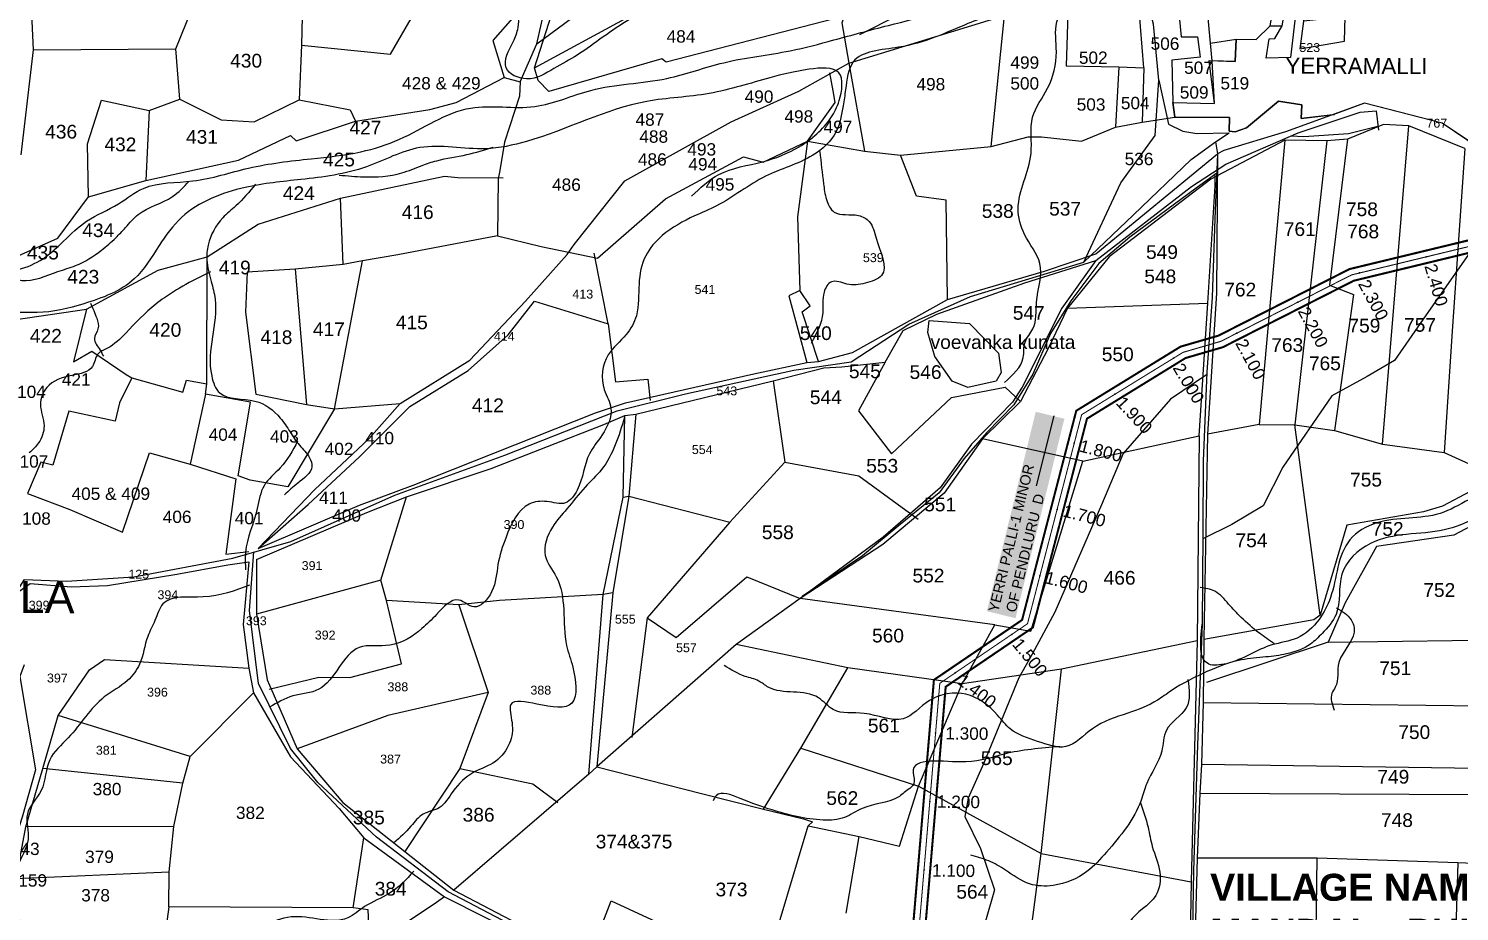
# Model space of a CAD drawing. Header units: inches. Extents: x 200003 to 248779, y 1594258 to 1607376.
# Drawn here: x 205191 to 207279, y 1598175 to 1599463 of the extents above; entities that cross this region are included whole.
import ezdxf
from ezdxf.enums import TextEntityAlignment as Align

# ---------------------------------------------------------------- set-up
doc = ezdxf.new("R2010")
doc.units = ezdxf.units.IN
doc.header["$LTSCALE"] = 15
doc.header["$MEASUREMENT"] = 0
doc.linetypes.add('HIDDEN2', pattern=[0.1875, 0.125, -0.0625])
for name, color, linetype in [('CANAL1', 7, 'Continuous'), ('CSMark', 72, 'Continuous'), ('PLOTS', 7, 'Continuous'), ('PLOTS NO', 7, 'Continuous'), ('RE REMARKS', 7, 'Continuous'), ('ROADS', 1, 'Continuous'), ('STREAMS', 4, 'Continuous'), ('STRUCTURE', 5, 'Continuous'), ('TEXT', 1, 'Continuous')]:
    doc.layers.add(name, color=color, linetype=linetype)
doc.styles.add('FONT1', font='Arial')
doc.styles.get("Standard").update_dxf_attribs({"font": 'arial.ttf'})
doc.dimstyles.get("Standard").update_dxf_attribs({"dimtxt": 0.18, "dimasz": 0.18, "dimexe": 0.18, "dimexo": 0.0625, "dimgap": 0.09, "dimtad": 0, "dimtih": 1, "dimtoh": 1, "dimdec": 4, "dimzin": 0, "dimdsep": 46, "dimtxsty": 'Standard', "dimcen": 0.09, "dimadec": 0, "dimazin": 0, "dimtfac": 1, "dimtdec": 4, "dimtofl": 0, "dimtmove": 0, "dimatfit": 3, "dimfxl": 1, "dimtolj": 1, "dimtzin": 0, "dimarcsym": 0})

# ---------------------------------------------------------------- blocks, each defined once
blk = doc.blocks.new('JJJJ')
at = {"layer": 'STRUCTURE', "color": 5, "insert": (206594.9, 1597373), "char_height": 15, "width": 296.661, "attachment_point": 1, "rotation": 85.965, "bg_fill": 1, "box_fill_scale": 1.1, "bg_fill_color": 7, "bg_fill_true_color": 16777215, "bg_fill_transparency": 0}
blk.add_mtext('{\\f@Arial Unicode MS|b0|i0|c0|p34;\\C1;YERRI PALLI-1 MINOR \\P OF PENDLURU  D\\Ftxt|c0; }', dxfattribs=at)
at = {"layer": 'RE REMARKS', "color": 1}
blk.add_leader([(206641.5, 1597668.9), (206633.2, 1597564.2)], dimstyle='Standard', override={"dimasz": 50}, dxfattribs=at)

msp = doc.modelspace()

# ---------------------------------------------------------------- hatches: boundary and pattern name
at = {"layer": 'PLOTS'}
h = msp.add_hatch(dxfattribs=at)
h.set_pattern_fill('ANSI31', color=40, scale=10.148613, angle=-0.1417)
h.set_pattern_definition([(44.85825, (191097.96, 1593121.116), (-22.72785, 22.84058), [])])
h.paths.add_polyline_path([(204894, 1598567.6), (204861.2, 1598574.8), (204819.6, 1598581), (204829.7, 1598539.4), (204845.6, 1598536.2), (204877.3, 1598529.4), (204893.9, 1598536.4), (204903.2, 1598536.2), (204909.3, 1598494.3), (204973.7, 1598493.4), (205088.9, 1598488.3), (205124.3, 1598506.3), (205135.7, 1598527.6), (205142.4, 1598532.7), (205091.6, 1598535.8), (205120.2, 1598593), (205114.4, 1598616.9), (205122.9, 1598616.9), (205124.4, 1598626.1), (205167.4, 1598627.4), (205162, 1598662.9), (205096.8, 1598667.8), (205106, 1598700.9), (205110.2, 1598718.4), (205162.1, 1598710), (205170.7, 1598774), (205115.8, 1598779), (205071.7, 1598784.5), (205052.8, 1598721.2), (204992, 1598720.2), (204991, 1598696.9), (204979.9, 1598697.6), (204909.4, 1598685.5), (204895.1, 1598652.1), (204899.1, 1598613.5)])
h.paths.add_polyline_path([(204885.8, 1598598.6), (205288.3, 1598597.6), (205288.4, 1598669.1), (204885.9, 1598670.1)], flags=9)
h.paths.add_polyline_path([(204989.2, 1598695.2), (205026.2, 1598695.1), (205026.2, 1598715), (204989.3, 1598715.1)], flags=24)
h.paths.add_polyline_path([(204997.1, 1598582.3), (205033.9, 1598582.2), (205033.9, 1598601.8), (204997.1, 1598601.9)], flags=24)
h.paths.add_polyline_path([(205119.9, 1598638.9), (205156.9, 1598638.8), (205156.9, 1598658.7), (205120, 1598658.8)], flags=24)
h.paths.add_polyline_path([(205095.8, 1598739.1), (205132.7, 1598739), (205132.7, 1598758.9), (205095.8, 1598759)], flags=24)
h.paths.add_polyline_path([(204872.1, 1598579.4), (204898.9, 1598579.3), (204898.9, 1598599.3), (204872.1, 1598599.3)], flags=25)
h.paths.add_polyline_path([(204845.4, 1598547.4), (204872.2, 1598547.3), (204872.3, 1598567.3), (204845.5, 1598567.3)], flags=24)
h.paths.add_polyline_path([(204868.6, 1598528.5), (204895.4, 1598528.5), (204895.5, 1598548.4), (204868.7, 1598548.5)], flags=25)

# ---------------------------------------------------------------- linework, layer by layer
at = {"layer": 'CANAL1', "color": 200, "linetype": 'ByBlock', "ltscale": 40, "const_width": 3}
for points in [[(206539.2, 1597183.7), (206554.1, 1597261.2), (206602.8, 1597848.5), (206471.8, 1598032.5), (206512.4, 1598513), (206641.1, 1598600.5), (206720.2, 1598905.8), (206872.3, 1598999.3), (206927.7, 1599015.4), (207118.9, 1599112.5), (207390, 1599178), (207400.8, 1599191.1), (207464, 1599190), (208046.8, 1599203), (208410.5, 1599214.9), (208662.5, 1599437.4)], [(206556.8, 1597180.3), (206571.9, 1597258.8), (206621.2, 1597853.5), (206490.2, 1598037.5), (206529.6, 1598503), (206656.9, 1598589.5), (206735.8, 1598894.2), (206879.7, 1598982.7), (206934.3, 1598998.6), (207125.1, 1599095.5), (207400, 1599162), (207409.2, 1599172.9), (207464, 1599172), (208047.2, 1599185), (208417.5, 1599197.1), (208674.4, 1599423.9)]]:
    msp.add_lwpolyline(points, dxfattribs=at)
at = {"layer": 'CANAL1', "color": 1, "linetype": 'HIDDEN2', "ltscale": 4, "const_width": 1.5}
msp.add_lwpolyline([(206548, 1597182), (206563, 1597260), (206612, 1597851), (206481, 1598035), (206521, 1598508), (206649, 1598595), (206728, 1598900), (206876, 1598991), (206931, 1599007), (207122, 1599104), (207395, 1599170), (207405, 1599182), (207464, 1599181), (208047, 1599194), (208414, 1599206), (208668.4, 1599430.7)], dxfattribs=at)
at = {"layer": 'CSMark', "color": 3, "linetype": 'Continuous'}
for p in [(207230.8, 1599130.3), (207133.6, 1599106.8), (207043.5, 1599064.1), (206954.3, 1599018.8), (206861.9, 1598982.3), (206776.7, 1598929.9), (206717.3, 1598858.5), (206692.2, 1598761.7), (206667.1, 1598664.9), (206626, 1598579.4), (206543.3, 1598523.2), (206514.8, 1598435.2), (206506.4, 1598335.6), (206498, 1598236)]:
    msp.add_point(p, dxfattribs=at)
at = {"layer": 'PLOTS'}
for points in [[(207010.3, 1599974.1), (207023.4, 1599931.1), (207015.8, 1599759.6), (207013.9, 1599704.6), (207023.4, 1599673.8), (207028.8, 1599618.3), (207035.8, 1599575.2), (207042.9, 1599525.7), (207054.3, 1599514.7), (207051.6, 1599474.1), (207046.7, 1599433.7), (207111.5, 1599445.3), (207112.5, 1599480.7), (207051.6, 1599474.1)], [(206212.8, 1599636.9), (206251.2, 1599563.6), (206425, 1599599.2), (206542.4, 1599723.1), (206592.8, 1599853.2), (206624.9, 1599849.3), (206670, 1599810.3), (206704.5, 1599788.6), (206694.8, 1599732.3), (206673.1, 1599695), (206632.2, 1599646.6), (206559.5, 1599584), (206382, 1599481.5), (206121.5, 1599414.3), (206115.2, 1599419.5), (205950.3, 1599371.5), (205935, 1599387.5), (205929.3, 1599406.4), (205958.7, 1599496.9), (205946.3, 1599501.5)], [(205932.7, 1599441.4), (206137.4, 1599592.5), (206212.8, 1599636.9), (206245.8, 1599724.4), (206280.5, 1599806.8), (206287.3, 1599830.5)], [(205412, 1599360.4), (205406.1, 1599433.7), (205429.7, 1599492.7), (205447.1, 1599587.5)], [(205191.5, 1599569.3), (205197.7, 1599432.3), (205179.8, 1599279)], [(206861.1, 1599355.6), (206921.8, 1599354), (206918.5, 1599416.6), (206916, 1599442.2), (206908.7, 1599521.6), (206899.2, 1599577.5)], [(205929.3, 1599406.4), (206062.3, 1599478.1), (206132.3, 1599524.2), (206132.9, 1599536.3), (206251.2, 1599563.6)], [(206863.3, 1599557.8), (206873.4, 1599451.5), (206897, 1599451.4), (206900.9, 1599421.8), (206859.8, 1599417.4), (206861.1, 1599355.6), (206864, 1599334.4)], [(206708.6, 1599500), (206705.2, 1599409.2), (206782.5, 1599407.5), (206818.6, 1599406), (206809.3, 1599527.3)], [(205589.6, 1599439.3), (205719.3, 1599426.2), (205771.1, 1599515.4), (205806.7, 1599521.4), (205859, 1599503.1), (205897.6, 1599478.7), (205868.7, 1599446.2), (205885, 1599391.9)], [(206953.7, 1599448.2), (206982.8, 1599447.6), (207003.4, 1599467.6), (207007.5, 1599492.3), (207019.6, 1599497.8), (207018.4, 1599514.7)], [(205158.4, 1599123.9), (205234, 1599157.7), (205278.7, 1599217.8), (205362.3, 1599241.7), (205497.3, 1599271.5), (205573.4, 1599307.3), (205581.8, 1599299.8), (205668.3, 1599328.5), (205776.9, 1599345.2), (205815, 1599355.8), (205885, 1599391.9), (205908.7, 1599385.6), (205932.7, 1599441.4), (205946.3, 1599501.5)], [(205429.7, 1599492.7), (205590.4, 1599481), (205589.6, 1599439.3), (205586.1, 1599359.5)], [(205526.3, 1598704.7), (205609.1, 1598791), (205687.8, 1598864.7), (205733.2, 1598916.6), (205835.1, 1598979.4), (205916.4, 1599065.5), (205977.2, 1599133.9), (205987.4, 1599148.2), (206061.2, 1599241.4), (206216.3, 1599327.6), (206315.5, 1599371.9), (206388.2, 1599413.1), (206615.2, 1599482.4)], [(206382, 1599481.5), (206378, 1599472), (206388.2, 1599413.1), (206411.2, 1599284.5), (206463.8, 1599278.6), (206595.9, 1599291.3), (206650, 1599305.6), (206669.6, 1599305.6), (206727.6, 1599299.4), (206777.2, 1599319.5), (206816.3, 1599327), (206864, 1599334.4), (206943.8, 1599333.6), (206943.4, 1599313.7), (206951.9, 1599313), (206968.5, 1599318.4), (207015.4, 1599357.3), (207049.5, 1599352.3), (207048.5, 1599332.4), (207097, 1599338)], [(206595.9, 1599291.3), (206615.2, 1599482.4)], [(207003.4, 1599467.6), (207020.5, 1599467.7), (207025.1, 1599492.2), (207041.1, 1599491.7), (207032.9, 1599421.5), (206997.3, 1599420.1), (207001.9, 1599448.7), (207009.9, 1599449.2), (207020.5, 1599467.7)], [(206916, 1599442.2), (206953.7, 1599448.2), (206952.1, 1599415.6), (206918.5, 1599416.6)], [(205197.7, 1599432.3), (205406.1, 1599433.7)], [(205908.7, 1599385.6), (205907.6, 1599364.8), (205885.7, 1599297.9), (205878.9, 1599256.5), (205876.4, 1599244.4), (205875.7, 1599160.9), (205939.3, 1599145.4), (206021.2, 1599128.3), (206120.7, 1599214.8), (206234.6, 1599276.1), (206263, 1599268.4), (206327.9, 1599299.2), (206368.5, 1599355.4), (206365.2, 1599372.8), (206360.4, 1599398.8)], [(206782.5, 1599407.5), (206777.2, 1599319.5)], [(206818.6, 1599406), (206816.3, 1599327)], [(205278.7, 1599217.8), (205277.1, 1599295.1), (205297.6, 1599358.8), (205367.1, 1599344), (205412, 1599360.4), (205472, 1599330.5), (205520.3, 1599327.5), (205586.1, 1599359.5), (205660.3, 1599344.7), (205668.3, 1599328.5)], [(205367.1, 1599344), (205362.3, 1599241.7)], [(205523.5, 1598688.5), (205684.7, 1598757.2), (205742.6, 1598780.4), (205866.2, 1598821.7), (206030.7, 1598885.9), (206061.5, 1598898.9), (206077.3, 1598901), (206278, 1598949.5), (206351.9, 1598968.2), (206378.1, 1598970.1), (206441.5, 1598976.7), (206467.6, 1599022.8), (206516.5, 1599046.6), (206645.3, 1599092.5), (206748.5, 1599124.9), (206888.3, 1599233), (206938.5, 1599265.6), (207044.2, 1599311.2), (207134.5, 1599341.6), (207158.1, 1599343.6), (207161.1, 1599315.3)], [(207333.6, 1599272.4), (207254, 1599325.2), (207176.9, 1599345.6), (207141.1, 1599354.7), (207025.5, 1599312.6), (206935.4, 1599285.7), (206926.3, 1599280.8), (206925, 1599077.2), (206911.5, 1598871.4), (206906.5, 1598571.8), (206905.2, 1598480.1), (206902.9, 1598389.7), (206900.7, 1598347.7), (206896.8, 1598252.8), (206891, 1598038.3), (206882.5, 1597858.2), (206876.5, 1597750), (206894.6, 1597741.6), (207247, 1597798.4), (207256.2, 1597807.2), (207294, 1597899.7)], [(207287.5, 1599288.4), (207205.7, 1599321.5), (207168.5, 1599323.7), (207116, 1599302.1), (207085.7, 1599299.6), (207024.6, 1599300.8), (206916.8, 1599243.5), (206768.4, 1599130.5), (206707.5, 1599055.7), (206679.4, 1598996.8), (206638.8, 1598919.3), (206583.3, 1598864.9), (206527.3, 1598785.5), (206438.1, 1598710.8), (206317.4, 1598631.6), (206223.8, 1598564.8), (206020.3, 1598386.1), (206008.6, 1598375.3), (205811.5, 1598206), (205915.8, 1598151.5)], [(207160.5, 1599320.4), (207117.5, 1599310), (207052.5, 1599305.7), (207033.6, 1599306.4)], [(207167.1, 1598856.8), (207205.7, 1599321.5)], [(206327.9, 1599299.2), (206313.1, 1599188.8), (206316.8, 1599081.5), (206300.8, 1599073.6), (206326.9, 1598976.2)], [(206327.9, 1599299.2), (206411.2, 1599284.5)], [(207024.6, 1599300.8), (206987.1, 1598885.7), (206911.5, 1598871.4)], [(207085.7, 1599299.6), (207039.2, 1598885.4)], [(207116, 1599302.1), (207089.8, 1599088.8), (207124.8, 1599075.5), (207097, 1598877.2)], [(205526.3, 1598704.7), (205674.2, 1598768), (205752.5, 1598797.2), (206018.4, 1598902.7), (206062.5, 1598917.2), (206249.7, 1598959.8), (206326.9, 1598976.2), (206343.9, 1598977.6), (206393.6, 1598990.6), (206532.2, 1599068.2), (206673.6, 1599109.6), (206748.9, 1599134.8), (206926.3, 1599280.8)], [(206532.2, 1599068.2), (206530.1, 1599212.9), (206487, 1599219), (206463.8, 1599278.6)], [(207287.5, 1599288.4), (207268.6, 1599022.1), (207257.1, 1598845.1)], [(205275.7, 1599053.8), (205380.1, 1599111.1), (205451.9, 1599130.4), (205526.2, 1599178), (205646.5, 1599215.9), (205797.9, 1599248.2), (205817.4, 1599246.2), (205883.8, 1599245.6)], [(206172.1, 1597997.7), (206214.8, 1598029.3), (206220.2, 1598098.8), (206268.1, 1598096.8), (206328.9, 1598300.1), (206403.2, 1598284.4), (206462, 1598270.2), (206489.8, 1598358.1), (206553.6, 1598507.2), (206601.2, 1598593.6), (206653.7, 1598584.1), (206729.7, 1598832.1), (206899.5, 1598869.1), (206912, 1599063), (206923.1, 1599233.8), (206922.7, 1599248.9)], [(205875.7, 1599160.9), (205729.8, 1599133.3), (205678.5, 1599124.6), (205650.2, 1599119.3), (205646.5, 1599215.9)], [(206987.1, 1598885.7), (207039.2, 1598885.4), (207097, 1598877.2), (207167.1, 1598856.8), (207257.1, 1598845.1), (207335.3, 1598809.4), (207347.3, 1598816.5), (207428.8, 1598904.6), (207515.7, 1599000.1), (207611.6, 1599003.8), (207449.3, 1599166.5), (207397.5, 1599219.5)], [(205449.1, 1598929.8), (205451.2, 1598945.2), (205451.9, 1599130.4)], [(206037.2, 1599032.6), (206016.5, 1599135.7)], [(205650.2, 1599119.3), (205580.4, 1599112.2), (205510.1, 1599108), (205507.5, 1599049.7), (205522.8, 1598930.2), (205596.5, 1598914.9), (205637.6, 1598908.8), (205733.2, 1598916.6)], [(205580.4, 1599112.2), (205596.5, 1598914.9)], [(205637.6, 1598908.8), (205678.5, 1599124.6)], [(206748.5, 1599124.9), (206699, 1599055.4), (206641.1, 1598940), (206626.9, 1598918.3), (206567.2, 1598857.1), (206521.4, 1598793.2), (206438.2, 1598721.4), (206317.4, 1598631.6)], [(205526.3, 1598704.7), (205599, 1598769.2), (205673.9, 1598838.4), (205747.4, 1598911.9), (205832.5, 1598964.3), (205891.1, 1599016.7), (205929.3, 1599065.6), (206037.2, 1599032.6), (206047.6, 1598948.1), (206094.9, 1598951.7), (206098.2, 1598920.6)], [(206343.9, 1598977.6), (206320.2, 1599050.3), (206331.7, 1599058.7), (206316.8, 1599081.5)], [(205153.2, 1599035.9), (205275.7, 1599053.8), (205256.5, 1598977.1), (205283.6, 1598992.8), (205333.5, 1598958.6), (205341.6, 1598953.8), (205323.7, 1598917.2), (205317.6, 1598890.6), (205249.7, 1598905.4), (205226.5, 1598826.2), (205209.1, 1598830.8), (205189.5, 1598785), (205251.4, 1598761.7), (205328.2, 1598728.6), (205367.6, 1598844.4), (205426.8, 1598828), (205493.8, 1598806.5), (205479, 1598696.7), (205512.7, 1598700.6)], [(206707.5, 1599055.7), (206912, 1599063)], [(206441.5, 1598976.7), (206402.4, 1598905.6), (206450.3, 1598843), (206537.9, 1598925.3), (206616.5, 1598940.3), (206638.8, 1598919.3)], [(205341.6, 1598953.8), (205416.2, 1598933), (205421.6, 1598950.6), (205451.2, 1598945.2)], [(206278, 1598949.5), (206295, 1598830.7), (206402.7, 1598810.9), (206489.2, 1598747.6)], [(205637.6, 1598908.8), (205569.6, 1598794.7), (205514.3, 1598804.6), (205497.2, 1598810.8), (205515.1, 1598918.5), (205449.1, 1598929.8), (205426.8, 1598828)], [(206008.6, 1598375.3), (206029.6, 1598637.7), (206058.8, 1598779.9), (206061.5, 1598898.9)], [(206077.3, 1598901), (206067, 1598781.1), (206044, 1598640), (206020.3, 1598386.1)], [(207076.3, 1598607.7), (207039.2, 1598885.4)], [(206729.7, 1598832.1), (206583.3, 1598864.9)], [(206899.5, 1598869.1), (206896.6, 1598569.9), (206888, 1598218.6), (206884.4, 1598032.1), (206876, 1597839.6), (206870.6, 1597749.4), (206859.4, 1597739.1), (206746.8, 1597743.2), (206715.6, 1597747.9), (206621.8, 1597755.4)], [(206295, 1598830.7), (206214.6, 1598743.2), (206094, 1598603.7), (206071.5, 1598428.8)], [(207335.3, 1598809.4), (207254.5, 1598766.4), (207227, 1598758.5), (207115, 1598738.9), (207076.3, 1598607.7), (207067.1, 1598600.9)], [(206044, 1598640), (206029.6, 1598637.7), (205878.3, 1598628.7), (205819, 1598622.7), (205713.3, 1598628.9), (205705, 1598658.4), (205742.6, 1598780.4)], [(206058.8, 1598779.9), (206067, 1598781.1)], [(206067, 1598781.1), (206214.6, 1598743.2)], [(207337.2, 1598759.1), (207271.3, 1598724.3), (207158.2, 1598707.5), (207112.7, 1598625.7), (207087.9, 1598568.1), (206910.2, 1598509.4)], [(205523.5, 1598688.5), (205523.8, 1598608.8), (205539.3, 1598513.2), (205552.7, 1598481.8), (205583.2, 1598412.4), (205649.8, 1598334.3), (205740.1, 1598262.4), (205811.5, 1598206)], [(205173.6, 1598639.4), (205193.4, 1598653.9), (205253.2, 1598648.7), (205306.5, 1598650.9), (205407.3, 1598667.5), (205482.1, 1598681.1), (205512.6, 1598685.3)], [(205512.6, 1598685.3), (205504.2, 1598594.1), (205512.7, 1598530), (205519.2, 1598494), (205573.5, 1598401), (205644.2, 1598325.5), (205680.2, 1598282.7), (205798.2, 1598196.7), (205919.7, 1598135.1)], [(205705, 1598658.4), (205523.8, 1598608.8)], [(206094, 1598603.7), (206136, 1598574.8), (206239.4, 1598663.2), (206317.4, 1598631.6)], [(205542.1, 1598499.4), (205614.9, 1598517), (205659.9, 1598516.4), (205735.3, 1598536.6), (205713.3, 1598628.9)], [(206601.2, 1598593.6), (206317.4, 1598631.6)], [(206317.4, 1598631.6), (206317.4, 1598631.6)], [(205819, 1598622.7), (205861.7, 1598494.7), (205820.3, 1598383.8), (205740.1, 1598262.4)], [(207067.1, 1598600.9), (206906.5, 1598571.8)], [(206553.6, 1598507.2), (206386.9, 1598530.8), (206223.8, 1598564.8)], [(206896.6, 1598569.9), (206698.4, 1598528.6), (206553.6, 1598507.2)], [(207087.9, 1598568.1), (207377.5, 1598571.8)], [(205798.2, 1598196.7), (205786.3, 1598188.2), (205693.4, 1598126), (205688.7, 1598135.5), (205686.6, 1598177.7), (205664.6, 1598180.3), (205396, 1598181.7), (205391.9, 1598153.1), (205389.2, 1598092), (205191.5, 1598092.1), (205179.3, 1598148.8), (205173.2, 1598223.4), (205187, 1598298.4), (205211.9, 1598383.6), (205234.2, 1598461.1), (205279.8, 1598527.6), (205302, 1598542.7), (205512.7, 1598530)], [(206263.7, 1598324.4), (206318.4, 1598413.2), (206386.9, 1598530.8)], [(206618.8, 1597726.6), (206621.8, 1597755.4), (206622, 1597862.3), (206633.8, 1597990.1), (206640.4, 1598039.3), (206669, 1598259.8), (206698.4, 1598528.6)], [(205539.3, 1598513.2), (205539.3, 1598513.2)], [(205396, 1598181.7), (205396.1, 1598233.1), (205402.9, 1598299.3), (205416, 1598362.4), (205426.7, 1598401.4), (205519.2, 1598494)], [(205861.7, 1598494.7), (205715.2, 1598461.2), (205583.2, 1598412.4)], [(206905.2, 1598480.1), (207392.9, 1598474.4)], [(205426.7, 1598401.4), (205234.2, 1598461.1)], [(206318.4, 1598413.2), (206489.8, 1598358.1), (206669, 1598259.8), (206888, 1598218.6)], [(205416, 1598362.4), (205211.9, 1598383.6)], [(205820.3, 1598383.8), (205927.2, 1598361.5), (205963.5, 1598334.1)], [(206020.3, 1598386.1), (206173.4, 1598347.3), (206263.7, 1598324.4), (206322.3, 1598310.4), (206335.3, 1598305.9), (206328.9, 1598300.1)], [(207406.5, 1598382.4), (206902.9, 1598389.7)], [(206900.7, 1598347.7), (207409.8, 1598345.1)], [(205402.9, 1598299.3), (205187, 1598298.4)], [(205664.6, 1598180.3), (205680.2, 1598282.7)], [(206384.3, 1598172.6), (206403.2, 1598284.4)], [(207430.2, 1598239.8), (207277.3, 1598246), (207071.9, 1598252.9), (206896.8, 1598252.8)], [(207068.7, 1598038.2), (207071.9, 1598252.9)], [(205173.2, 1598223.4), (205396.1, 1598233.1)], [(207277.3, 1598246), (207270.8, 1598039.5)], [(206029.4, 1598159.2), (206041.5, 1598190.7), (206126.5, 1598151.3)]]:
    msp.add_lwpolyline(points, dxfattribs=at)
at = {"layer": 'PLOTS NO'}
for points in [[(207473.1, 1599561.5), (207454.9, 1599369.7), (207344.3, 1599264.8), (207254, 1599325.2), (207141.1, 1599354.7), (207094.6, 1599337.8), (207048.5, 1599332.4), (207049.5, 1599352.3), (207015.4, 1599357.3), (206968.5, 1599318.4), (206951.9, 1599313), (206943.4, 1599313.7), (206943.8, 1599333.6), (206943.8, 1599333.6), (206864, 1599334.4), (206861.1, 1599355.6), (206921.8, 1599354), (206914.2, 1599417), (206952.1, 1599415.6), (206953.7, 1599448.2), (206982.8, 1599447.6)], [(206982.8, 1599447.6), (207003.4, 1599467.6)]]:
    msp.add_lwpolyline(points, dxfattribs=at)
at = {"layer": 'ROADS'}
for points in [[(206814.7, 1599975.1), (206877.5, 1599814.8), (206892.1, 1599793.9), (206903.8, 1599779.5), (206886.5, 1599752.9), (206820.5, 1599680.1), (206743.9, 1599622.8), (206668, 1599578.9), (206543.7, 1599514.1), (206460.9, 1599483.2), (206404, 1599454.3)], [(206731, 1599122.7), (206785.4, 1599238.5), (206835.1, 1599307.6), (206840.6, 1599388.2), (206833.1, 1599469.8), (206813.7, 1599540.7)], [(206840.6, 1599388.2), (206855, 1599324.2), (206875.6, 1599313.7), (206896.3, 1599310.5), (206943.5, 1599311.5)], [(205170.7, 1598636.8), (205184.9, 1598659.6), (205246.6, 1598657.3), (205344.5, 1598663.4), (205489.4, 1598690.6), (205574, 1598715.1), (205725.5, 1598782.6), (205886.3, 1598840.9), (206049.9, 1598905.7), (206150, 1598930.7), (206308.2, 1598965.2), (206391.8, 1598977.2), (206475.7, 1599032.2), (206565.7, 1599072.5), (206731, 1599122.7), (206803.7, 1599191.6), (206887.9, 1599272.2), (206923.2, 1599298.3), (206943.5, 1599311.5)], [(206923.2, 1599298.3), (206926.3, 1599280.8), (206922.2, 1599185.9), (206918.7, 1599071.3), (206910.6, 1598962.2), (206905.5, 1598832.1), (206905, 1598727.1), (206904, 1598594.2), (206897.3, 1598418.5), (206891.2, 1598234.2), (206887.9, 1598035)], [(206925.3, 1599252.4), (206895, 1599230.8), (206798.4, 1599159.1), (206753.3, 1599120.6), (206712.2, 1599066), (206682.6, 1599018.4), (206656.7, 1598959.1), (206629, 1598914.6), (206589.1, 1598873.8), (206556.6, 1598836.3), (206520.2, 1598786.2), (206463, 1598739.9), (206408.3, 1598693.9), (206320, 1598634.6)], [(207353.3, 1599258.4), (207360.6, 1599230.6), (207308.6, 1599156.5), (207230.7, 1599045.6), (207184.6, 1598979.1), (207144.6, 1598955.6), (207093.2, 1598927.6), (207021.9, 1598823.6), (206993.1, 1598767), (206947.2, 1598740), (206905, 1598719.1)], [(206288.3, 1597913.6), (206174.2, 1597974.6), (206137.1, 1598004.1), (206091.4, 1598051.2), (206028.4, 1598151.7), (206008.4, 1598157.5), (205945.6, 1598148.6), (205921.3, 1598142), (205803.6, 1598204), (205698.8, 1598283.5), (205613.4, 1598363.3), (205573.6, 1598413), (205526.5, 1598507.9), (205513.4, 1598614.2), (205519.8, 1598699.9)], [(205184.7, 1598534.9), (205178.2, 1598517.8), (205201.1, 1598381.9), (205181.6, 1598312.6), (205169.6, 1598274.7), (205172.2, 1598186.6), (205184.9, 1598098.6), (205201.2, 1597965.5), (205205, 1597867.3), (205206.5, 1597791.4), (205204.4, 1597707.1), (205206.4, 1597627.6), (205215.8, 1597485.4), (205225.7, 1597372.8), (205236, 1597266.6), (205245.8, 1597105.3), (205251.1, 1596929.6), (205252.6, 1596828.8), (205232.4, 1596712.8), (205220.5, 1596607.6), (205210.9, 1596541.3), (205196, 1596467.4), (205194.9, 1596330.4), (205201.3, 1596221.2)]]:
    msp.add_lwpolyline(points, dxfattribs=at)
at = {"layer": 'ROADS', "color": 44}
msp.add_lwpolyline([(206910.2, 1598958.3), (206857.6, 1598922.8), (206788.4, 1598843.6), (206756.9, 1598768.7), (206689, 1598612.1), (206655.6, 1598550.7), (206636.2, 1598516), (206584.6, 1598390.5), (206562.2, 1598340.4), (206557.6, 1598313.6), (206580.4, 1598267.2), (206600.6, 1598206.7), (206576.6, 1598121.9), (206533.6, 1598038), (206467.1, 1598026.2), (206414.8, 1598007.5), (206384.3, 1597991.2), (206369, 1597935.4), (206348.7, 1597889.5), (206343, 1597877.1)], dxfattribs=at)
at = {"layer": 'STREAMS'}
msp.add_lwpolyline([(206539.1, 1598948.8), (206513.9, 1598985.1), (206503.7, 1599020), (206505.5, 1599037.5), (206564.3, 1599033.2), (206606.8, 1598989.8), (206610.6, 1598961.6), (206603.2, 1598949), (206562, 1598939.9), (206539.1, 1598948.8)], dxfattribs=at)
for points in [[(203972.7, 1598365.9), (204022.7, 1598368.2), (204062.4, 1598389.4), (204121, 1598402.1), (204164.3, 1598419), (204245.5, 1598437.7), (204326.7, 1598461.3), (204363.4, 1598511.8), (204433.9, 1598606.4), (204471.9, 1598690.4), (204509.3, 1598773.2), (204534.5, 1598834.9), (204568.8, 1598890.3), (204602.5, 1598931.7), (204669.7, 1598986.4), (204726.7, 1599017), (204798.2, 1599071.7), (204872, 1599095.9), (204955, 1599104.2), (205055.7, 1599115), (205131.3, 1599106.8), (205208, 1599125.2), (205275.8, 1599182.3), (205322.3, 1599207.8), (205358.9, 1599230.3), (205430.9, 1599241.1), (205512.1, 1599259.8), (205603.6, 1599273.5), (205676.2, 1599283.7), (205732.4, 1599301.9), (205836.5, 1599347.5), (205929.8, 1599349.8), (206011.6, 1599373.3), (206122.6, 1599390.7), (206205.7, 1599413.7), (206302.7, 1599431.1), (206366.2, 1599446.8), (206445.9, 1599468.1), (206583.9, 1599511.1), (206662.1, 1599556), (206729.3, 1599596.6), (206876, 1599689.8), (206972.6, 1599769.4), (207014.2, 1599846.1), (207071.3, 1599926.7), (207095.8, 1599952.8), (207151.3, 1599980.7), (207234.4, 1600006.7), (207325.3, 1600018.7), (207399.1, 1600019.1), (207452.8, 1600019.6), (207498.6, 1600045.1), (207624, 1600076.7), (207713.8, 1600120.4), (207782.8, 1600164.1), (207825.6, 1600189), (207911.1, 1600227.2), (207942.2, 1600245.4), (208007, 1600269), (208022.9, 1600283.6)], [(208182.9, 1600292.6), (208157.2, 1600260.1), (208117.2, 1600219.1), (208014.2, 1600123.5), (207904.3, 1600040.6), (207853.5, 1600024.8), (207774.4, 1600006.6), (207720.4, 1599981), (207642.6, 1599966.5), (207551.3, 1599943.5), (207477.7, 1599922.9), (207398.1, 1599939), (207304, 1599939.7), (207226.8, 1599934.4), (207160.6, 1599923.5), (207115.8, 1599915), (207086.9, 1599858.2), (207059.8, 1599806.8), (206970.7, 1599715.4), (206935.7, 1599669.6), (206881.6, 1599616.4), (206858.3, 1599581), (206815.3, 1599559.7), (206756.5, 1599534.1), (206690.9, 1599511), (206633.3, 1599495.9), (206562, 1599470.7), (206460.8, 1599436.1), (206394.6, 1599414.8), (206383.5, 1599374.5), (206379.8, 1599350.6), (206369.9, 1599313.3), (206335.5, 1599278.5), (206266.8, 1599248), (206195, 1599204.6), (206163.1, 1599190), (206115.8, 1599161.3), (206091.9, 1599132), (206082, 1599091), (206078.2, 1599044.5), (206063.4, 1599017), (206037, 1598987.4), (206031.3, 1598936.6), (206041.1, 1598909.6), (206028.1, 1598870.5), (206009.7, 1598843), (205991.8, 1598789.8), (205974.6, 1598771.4), (205947.6, 1598773.3), (205921.9, 1598769.7), (205887.9, 1598721.1), (205876.2, 1598681.4), (205866.9, 1598641.6), (205841.1, 1598619.6), (205819.1, 1598629.5), (205786.6, 1598608.7), (205765.1, 1598588), (205718.5, 1598563.6), (205673.6, 1598560.3), (205614.7, 1598499.3), (205576.7, 1598489.6), (205542.9, 1598473.1)], [(206702.3, 1599855.5), (206694.4, 1599819.4), (206669.7, 1599778.5), (206632.9, 1599711.8), (206580.4, 1599683.3), (206507.6, 1599659.1), (206455.7, 1599616.9), (206420.5, 1599594.4), (206380.5, 1599579.6), (206277.3, 1599568.5), (206190.2, 1599539), (206147.3, 1599533.7), (206116.8, 1599505.2), (206068.3, 1599476.5), (205991.9, 1599424.9), (205957.9, 1599405.3), (205917.9, 1599389.9), (205888.1, 1599406.1), (205898.4, 1599444.2), (205905.6, 1599465), (205905, 1599481.7), (205878.8, 1599499), (205837.2, 1599518.8), (205830.5, 1599560.7), (205825.8, 1599585.7), (205814, 1599614.3), (205796.8, 1599652.5)], [(206615.2, 1598947), (206642.8, 1598983.5), (206645.4, 1599005.8), (206656.9, 1599025.3), (206662.3, 1599064.3), (206667.1, 1599120.7), (206644.6, 1599163.2), (206635.4, 1599200.4), (206654.2, 1599281), (206656.4, 1599334), (206678.4, 1599376.5), (206691.1, 1599429.5), (206691.9, 1599473.3), (206701.3, 1599497.2), (206705.9, 1599512.5)], [(206158.6, 1599218.8), (206198.7, 1599250.6), (206262.5, 1599269.2), (206315.7, 1599290.9), (206362.1, 1599333.3), (206374.1, 1599358.3), (206373.6, 1599398.9), (206330.4, 1599404), (206272.8, 1599391.7), (206184.6, 1599368.8), (206093.2, 1599357.1), (205917.6, 1599298.7), (205858.2, 1599288.2), (205761.9, 1599289.7), (205684.3, 1599261.8), (205588.5, 1599243.2), (205507.2, 1599231.6), (205414.5, 1599188), (205381.6, 1599146.7), (205345.2, 1599098.1), (205271.9, 1599062), (205203.7, 1599049), (205168.6, 1599048.5), (205114.2, 1599040.5), (205050.2, 1599060), (205001.4, 1599058.8), (204927.5, 1599025.9), (204860.5, 1598984.8), (204817.2, 1598939.3), (204802.2, 1598911.2), (204752.6, 1598856.9), (204638.4, 1598777.5), (204595.8, 1598725.1), (204548.1, 1598695.2), (204505.5, 1598643.4), (204491.6, 1598609.1), (204467.8, 1598574.7), (204455.2, 1598549.2), (204422, 1598506.1), (204392.5, 1598479.9), (204333.4, 1598426.6), (204299.6, 1598409.2), (204259.5, 1598399.3), (204224.5, 1598380.6), (204200.7, 1598383.2), (204153.1, 1598357), (204086.8, 1598340.3), (204053.5, 1598306.7), (204054, 1598257.3), (204056.5, 1598225.4), (204069.5, 1598206.6), (204087, 1598179.7), (204101.9, 1598157.2), (204139.3, 1598065.9), (204172.4, 1598047.7), (204211.7, 1598013.2), (204226, 1597985.1), (204287.9, 1597958.1), (204312.8, 1597916.1), (204287.1, 1597881.8), (204284.5, 1597844.9), (204269.4, 1597800.6), (204257.4, 1597786.2), (204239.8, 1597753.8), (204228.5, 1597737.8), (204187.2, 1597732.9), (204149, 1597728.6), (204102.7, 1597712.5), (204039.5, 1597709.5), (203977.6, 1597713.4), (203923.2, 1597706.1)], [(205644.4, 1599249.7), (205680.2, 1599247.1), (205735.7, 1599252.8), (205765.3, 1599263.8), (205786.7, 1599270.7), (205830.7, 1599279.6), (205869.3, 1599290.2)], [(206345.8, 1599284), (206351.3, 1599237.1), (206355.6, 1599213.9), (206366.8, 1599195.8), (206402.4, 1599190.7), (206418.1, 1599181.9), (206428, 1599157.5), (206436, 1599103.1), (206412.2, 1599091.9), (206385.3, 1599090.7), (206362.8, 1599093.9), (206352.1, 1599078.9), (206350.2, 1599048.9), (206333.2, 1599004)], [(205151.6, 1599107.1), (205181, 1599096), (205233.9, 1599109), (205259.7, 1599117.5), (205297.4, 1599139.9), (205318.3, 1599158.2), (205332.7, 1599173.3), (205351.1, 1599192.1), (205401.2, 1599218.3), (205425, 1599240.4)], [(205522.1, 1599236.3), (205493.6, 1599204.7), (205474.5, 1599187.3), (205453.2, 1599147.6), (205451.2, 1599126.1), (205457.6, 1599094.4), (205463.2, 1599068.8), (205458.3, 1598956.6), (205470, 1598931.8), (205521.4, 1598920), (205558.4, 1598895.2), (205572.7, 1598875), (205586.3, 1598855.5), (205601.2, 1598837.2), (205604.5, 1598824.2), (205584.2, 1598800.2), (205564.7, 1598783.3)], [(205456.7, 1599108.3), (205425.3, 1599092.7), (205389.3, 1599070.6), (205376.8, 1599061.5), (205332.9, 1599019.1), (205306.1, 1598997), (205292.3, 1598988.5), (205284.4, 1598970.3), (205254.3, 1598957.3), (205217.7, 1598939.7), (205208.5, 1598914.9), (205213.6, 1598883.6), (205205.7, 1598858.8), (205192, 1598844.4)], [(205281.4, 1599063), (205290.5, 1599040.8), (205292.4, 1599025.1), (205287.2, 1599011.4), (205295.6, 1598994.4), (205300.2, 1598985.2)], [(208462.1, 1599019.8), (208420.7, 1599013.6), (208383.1, 1599015.1), (208353.7, 1599019), (208306.8, 1599007), (208260.6, 1599006.3), (208239.4, 1599012.1), (208182.8, 1598999.9), (208132.3, 1598994.9), (208072.4, 1598987.6), (208033.2, 1598988.5), (208030.6, 1598988.8), (207933.4, 1598983.5), (207824.6, 1598976.9), (207783.2, 1598977), (207739.8, 1598975.5), (207665.7, 1598992.7), (207581.5, 1598989.6), (207504.4, 1598975.2), (207449.1, 1598916.4), (207376.1, 1598826.7), (207348.1, 1598805.4), (207293.1, 1598775.9), (207251.1, 1598756), (207158.9, 1598742.1), (207119.6, 1598717.5), (207091.2, 1598633.1), (207074.6, 1598601.4), (207042.4, 1598574.1), (207005.6, 1598564), (206939.3, 1598536.7), (206913.5, 1598536), (206904, 1598594.2)], [(207655.6, 1598948.2), (207598.1, 1598952.8), (207568, 1598964.4), (207531.7, 1598964.4), (207511.3, 1598946.4), (207482, 1598903.1), (207450.5, 1598871.8), (207418, 1598819.9), (207342.6, 1598781.6), (207301.4, 1598749.9), (207257.1, 1598731.9), (207149.6, 1598712.1), (207107.9, 1598667.5), (207099.4, 1598608.7), (207078.9, 1598580.8), (207062.1, 1598565.4), (207027.1, 1598550.9), (206997, 1598546.5), (206961.1, 1598542.2), (206912.4, 1598526)], [(206060.8, 1598896.3), (206027.4, 1598820.2), (206003.3, 1598794.4), (205976.8, 1598762.5), (205955.8, 1598736.1), (205945.2, 1598694.4), (205961.2, 1598663.6), (205972.1, 1598615.8), (205976.3, 1598563), (205985.4, 1598531.6), (205984.1, 1598479.3), (205933, 1598477.6), (205894.9, 1598477.1), (205896.7, 1598450.7), (205892.9, 1598420.6), (205872.5, 1598394.2), (205841.1, 1598378.3), (205810.3, 1598350.1), (205790.4, 1598326.4), (205767, 1598317.2), (205749.1, 1598299.4), (205724.4, 1598275.5)], [(205583.7, 1598861.3), (205558.2, 1598822.3), (205534.7, 1598796.4), (205524.9, 1598763.2), (205507.8, 1598699), (205507.8, 1598673.6)], [(205513.6, 1598651.5), (205445.8, 1598634.1), (205387.2, 1598623.8), (205375.5, 1598599.8), (205365, 1598576.4), (205353.2, 1598536.1), (205335.5, 1598512.1), (205301.6, 1598488.1), (205248.8, 1598428.4), (205222, 1598396.6), (205209.5, 1598351.8), (205189.3, 1598317.3), (205190.4, 1598279.9), (205178.6, 1598249.4), (205170.8, 1598226.6)], [(207009.1, 1598565.7), (206987.4, 1598581.1), (206960.9, 1598604.2), (206942.5, 1598623.7), (206922.3, 1598642.4), (206900.9, 1598648)], [(207099.8, 1598618), (207112.2, 1598610.4), (207125.9, 1598589.1), (207103.6, 1598538.6), (207098.2, 1598502.3), (207093.3, 1598493.5), (207096.8, 1598468.7)], [(206911.8, 1598525.7), (206858.6, 1598497.1), (206838.7, 1598483.4), (206795.3, 1598464.5), (206743.9, 1598441.7), (206704.8, 1598415.7), (206663.7, 1598423.3), (206623.9, 1598441.5), (206605.4, 1598461.5), (206559.1, 1598492.1), (206506, 1598482.9), (206467.4, 1598456.1), (206410.7, 1598464.2), (206365.6, 1598469.6), (206344, 1598486.9), (206270.5, 1598502.6), (206256.8, 1598511.4), (206236.9, 1598518.1), (206206.4, 1598534.1)], [(206883.1, 1598513.8), (206880.8, 1598472.4), (206851.7, 1598439.5), (206845, 1598409.2), (206823, 1598361.7), (206815, 1598337.7), (206764.3, 1598261.8), (206735.8, 1598233.4), (206686.7, 1598213.1), (206652, 1598215.4), (206616.8, 1598235.5), (206592.4, 1598248.9), (206566.5, 1598257.4)], [(206696.2, 1598415.6), (206615.2, 1598404.8), (206558.9, 1598393.4), (206481.9, 1598377.7), (206483.1, 1598361.3), (206474.7, 1598352.9), (206460.1, 1598341.9), (206407.8, 1598325.6), (206382.1, 1598312.4), (206350.7, 1598308.5), (206276.3, 1598323.3), (206229.5, 1598340.2), (206194.5, 1598343.9), (206190.1, 1598336.8)], [(206814, 1598333.8), (206825, 1598298.2), (206831.2, 1598269.7), (206842.2, 1598232.7), (206836.3, 1598198.5), (206797.9, 1598159.4), (206784.9, 1598122.9), (206659.9, 1598074), (206610.4, 1598027.8), (206576.9, 1598000.3), (206545.7, 1597981.7), (206395.8, 1597964.2), (206369.5, 1597953.1), (206331.6, 1597917.1), (206302.6, 1597894.1), (206241.1, 1597881.7), (206182.3, 1597879.7), (206070.8, 1597896), (206033, 1597919.6), (205969.8, 1597937.6), (205888.3, 1597949.8), (205821.4, 1597945.5), (205769.4, 1597912.2), (205708, 1597907.5), (205684.8, 1597928.5), (205609.6, 1597948.7), (205587.8, 1597961.6), (205502.2, 1597942.7), (205458.6, 1597928.6), (205337.6, 1597953.4), (205300.3, 1597970.9), (205278, 1597979), (205234.4, 1597988.4), (205200.1, 1597995.6)], [(205753.3, 1598233.9), (205717.4, 1598201.3), (205681.6, 1598182.3), (205656.8, 1598165.6), (205574.1, 1598167.1), (205533.9, 1598157.3), (205463.5, 1598161.2), (205426.4, 1598157), (205409.7, 1598157), (205376.4, 1598147.8)]]:
    msp.add_spline(points, degree=3, dxfattribs=at)

# ---------------------------------------------------------------- block references
at = {"layer": 'CSMark', "color": 3, "linetype": 'Continuous', "rotation": 350.2754878766409}
msp.add_blockref('JJJJ', (-266848.8, 59089.7), dxfattribs=at)

# ---------------------------------------------------------------- texts
at = {"layer": 'CSMark', "color": 1, "linetype": 'Continuous', "style": 'FONT1'}
for s, rotation, p in [('2.400', 286.4527, (207236.7, 1599119.5)), ('2.300', 298.4246, (207138.9, 1599095.2)), ('2.200', 298.4246, (207050.9, 1599055.4)), ('2.100', 298.4246, (206959.7, 1599008.7)), ('2.000', 301.0313, (206868.1, 1598972.9)), ('1.900', 312.802, (206783.5, 1598922.5)), ('1.800', 345.3598, (206725.7, 1598855.3)), ('1.700', 345.3598, (206701.7, 1598760.5)), ('1.600', 345.3598, (206675.4, 1598663.2)), ('1.500', 309.3886, (206632.6, 1598570.3)), ('1.400', 322.5204, (206550.2, 1598516.1)), ('1.300', 359.3032, (206529, 1598435.2)), ('1.200', 359.3032, (206516.8, 1598335.5)), ('1.100', 359.3032, (206509.6, 1598235.1))]:
    msp.add_text(s, height=18, rotation=rotation, dxfattribs=at).set_placement(p, align=Align.MIDDLE_LEFT)
at = {"layer": 'PLOTS NO'}
for s, height, p in [('484', 18, (206122.3, 1599443)), ('506', 18, (206828.7, 1599432.5)), ('430', 20, (205485.3, 1599406.6)), ('499', 18, (206624.1, 1599404.9)), ('502', 18, (206724, 1599412)), ('507', 18, (206877.6, 1599397.4)), ('428 & 429', 18, (205736.2, 1599374.7)), ('498', 18, (206487, 1599373.3)), ('500', 18, (206624, 1599374.5)), ('509', 18, (206871.3, 1599361.3)), ('519', 18, (206930.6, 1599374.7)), ('490', 18, (206236.2, 1599355.2)), ('503', 18, (206720.8, 1599343.7)), ('504', 18, (206785.3, 1599345.8)), ('487', 18, (206076.9, 1599321.6)), ('498', 18, (206294.3, 1599326.2)), ('436', 20, (205215.3, 1599303)), ('431', 20, (205420.9, 1599295.4)), ('427', 20, (205659.4, 1599309)), ('488', 18, (206082.5, 1599296.9)), ('497', 18, (206351.4, 1599311.1)), ('432', 20, (205301.8, 1599284.5)), ('493', 18, (206152.6, 1599278.2)), ('425', 20, (205620.8, 1599262.4)), ('486', 18, (206080.4, 1599263.5)), ('494', 18, (206154.1, 1599256.5)), ('536', 18, (206790.8, 1599264.2)), ('424', 20, (205562.2, 1599213.3)), ('486', 18, (205955.1, 1599226.7)), ('495', 18, (206179.2, 1599227.1)), ('537', 20, (206680.6, 1599190.6)), ('758', 20, (207113.8, 1599189.8)), ('416', 20, (205735.7, 1599185.6)), ('538', 20, (206582.3, 1599187.2)), ('434', 20, (205269.4, 1599159.2)), ('761', 20, (207023.1, 1599160.8)), ('768', 20, (207115.6, 1599157.4)), ('435', 20, (205188.7, 1599126.6)), ('549', 20, (206822, 1599127.3)), ('423', 20, (205247.6, 1599091.3)), ('419', 20, (205468.7, 1599104.8)), ('548', 20, (206819.5, 1599091.8)), ('762', 20, (206936.2, 1599072.6)), ('415', 20, (205727.1, 1599024.7)), ('547', 20, (206627.5, 1599038.6)), ('422', 20, (205193, 1599005.1)), ('420', 20, (205367.4, 1599013.8)), ('418', 20, (205529.5, 1599003.1)), ('417', 20, (205606, 1599014.7)), ('540', 20, (206316.7, 1599009)), ('759', 20, (207117.4, 1599020)), ('757', 20, (207198.6, 1599021.1)), ('voevanka kunata', 20, (206507.6, 1598996)), ('763', 20, (207004.8, 1598991.7)), ('550', 20, (206757.4, 1598978.1)), ('765', 20, (207059.7, 1598965)), ('421', 18, (205239.6, 1598942.4)), ('545', 20, (206388.4, 1598953.3)), ('546', 20, (206476.9, 1598952.2)), ('412', 20, (205838.1, 1598903.7)), ('544', 20, (206331.3, 1598915.4)), ('404', 18, (205453.9, 1598862)), ('403', 18, (205543.5, 1598859.3)), ('402', 18, (205623.3, 1598841.2)), ('410', 18, (205682.5, 1598856.9)), ('553', 20, (206413.6, 1598815.5)), ('755', 20, (207119.8, 1598795.2)), ('405 & 409', 18, (205253.8, 1598775.7)), ('411', 18, (205615.1, 1598769.9)), ('551', 20, (206498.2, 1598759)), ('406', 18, (205386.9, 1598742)), ('401', 18, (205492, 1598740.1)), ('400', 18, (205634.3, 1598743.9)), ('558', 20, (206261.3, 1598718.5)), ('752', 20, (207151.4, 1598723.3)), ('754', 20, (206952.6, 1598706.7)), ('552', 20, (206481.2, 1598655.2)), ('466', 20, (206760.1, 1598652)), ('752', 20, (207226.7, 1598634.2)), ('560', 20, (206422.1, 1598567.7)), ('751', 20, (207162.4, 1598520.1)), ('561', 20, (206416, 1598436.4)), ('750', 20, (207190.2, 1598426.8)), ('565', 20, (206580.8, 1598388.8)), ('749', 20, (207159.6, 1598361.7)), ('380', 18, (205284.7, 1598344.7)), ('562', 20, (206355.4, 1598330.6)), ('382', 18, (205493.8, 1598310.1)), ('385', 20, (205664.4, 1598302.2)), ('386', 20, (205824.6, 1598306.2)), ('748', 20, (207164.9, 1598298.4)), ('143', 18, (205165.3, 1598257.5)), ('374&375', 20, (206018.8, 1598267.1)), ('379', 18, (205273.6, 1598245.9)), ('160 & 159', 18, (205103.4, 1598211.4)), ('378', 18, (205267.9, 1598189.8)), ('384', 20, (205696.3, 1598198.3)), ('373', 20, (206193.7, 1598197.2)), ('564', 20, (206545.1, 1598193.8))]:
    msp.add_text(s, height=height, dxfattribs=at).set_placement(p)
for s, height, p in [('523', 13, (207045.8, 1599429.3)), ('YERRAMALLI ', 23.447, (207025.3, 1599397.6)), ('767', 13, (207231.2, 1599318.9)), ('539', 13, (206408.8, 1599122.7)), ('541', 13, (206163.1, 1599076.3)), ('413', 13, (205984.8, 1599069.6)), ('414', 13, (205870.2, 1599007.9)), ('543', 13, (206195, 1598928.3)), ('554', 13, (206159.1, 1598842.6)), ('390', 13, (205884.4, 1598733.3)), ('391', 13, (205589.7, 1598673.3)), ('399', 13, (205191.3, 1598615.6)), ('394', 13, (205379.2, 1598630.8)), ('393', 13, (205508.3, 1598592.9)), ('555', 13, (206046.8, 1598595.1)), ('392', 13, (205608.8, 1598572)), ('557', 13, (206136, 1598553.5)), ('397', 13, (205217.9, 1598509.3)), ('396', 13, (205364, 1598488.7)), ('388', 13, (205714.9, 1598496.5)), ('388', 13, (205923.5, 1598491.6)), ('381', 13, (205289.3, 1598403.9)), ('387', 13, (205704.2, 1598391))]:
    msp.add_text(s, height=height, rotation=359.8583, dxfattribs=at).set_placement(p)
for s, p in [('104', (205195.3, 1598933.4)), ('107', (205198.9, 1598831.8)), ('108', (205202.6, 1598748.5))]:
    msp.add_text(s, height=18, dxfattribs=at).set_placement(p, align=Align.MIDDLE_CENTER)
msp.add_text('125', height=13, rotation=359.8583, dxfattribs=at).set_placement((205351.9, 1598667.3), align=Align.MIDDLE_CENTER)
at = {"layer": 'PLOTS NO', "color": 1}
msp.add_text('VULIMELLA ', height=46.89, rotation=359.8583, dxfattribs=at).set_placement((205087.1, 1598634.2), align=Align.MIDDLE_CENTER)
at = {"layer": 'TEXT', "insert": (206915.5, 1598230.1), "char_height": 39.374, "width": 1029.341, "attachment_point": 1}
msp.add_mtext('\\pxql;{\\fArial|b1|i0|c0|p34;\\C1;VILLAGE NAME :\\C5;VULIMELLA\\P\\C1;MANDAL : \\C5;PULIVENDULA \\P\\C1;DISTRICT : \\C5;YSR}', dxfattribs=at)

doc.saveas('drawing.dxf')
